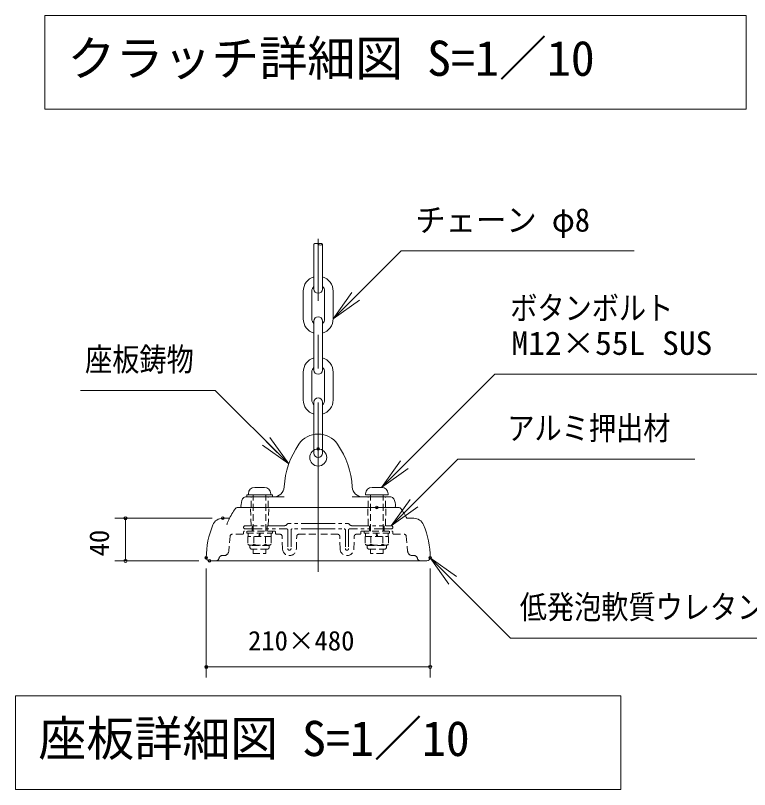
# Model space of a CAD drawing. Units: millimetres, scale not verified, with parts at other scales. Extents: x 0 to 420, y 0 to 297.
# Drawn here: x 146.1 to 214.9, y 153.7 to 226.3 of the extents above; entities that cross this region are included whole.
import ezdxf
from ezdxf.enums import TextEntityAlignment as Align

# ---------------------------------------------------------------- set-up
doc = ezdxf.new("R2010")
doc.units = ezdxf.units.MM
doc.header["$LTSCALE"] = 0.5
doc.header["$PDMODE"] = 32
doc.header["$PDSIZE"] = 0.25
for name, pattern in [('USER1', [50.8, 31.75, -6.35, 6.35, -6.35]), ('USER2', [19.05, 12.7, -6.35]), ('USER3', [63.5, 31.75, -6.35, 6.35, -6.35, 6.35, -6.35])]:
    doc.linetypes.add(name, pattern=pattern)
doc.layers.add('LY_5', color=2, linetype='Continuous', lineweight=18)
doc.styles.add('ＭＳ ゴシック', font='')
doc.styles.get('ＭＳ ゴシック').set_extended_font_data('MS Gothic')

# ---------------------------------------------------------------- blocks, each defined once
blk = doc.blocks.new('-007-_OPEN')
at = {"color": 7, "linetype": 'Continuous', "lineweight": 0}
for p, q in [((-1, 0.1667), (0, 0)), ((0, 0), (-1, -0.1667)), ((0, 0), (-1, 0))]:
    blk.add_line(p, q, dxfattribs=at)
blk = doc.blocks.new('-008-_DOTSMALL')
at = {"color": 7, "linetype": 'Continuous', "lineweight": 0}
blk.add_circle((0, 0), 0.0625, dxfattribs=at)
blk.add_circle((0, 0), 0.0625, dxfattribs=at)
blk = doc.blocks.new('-004-MS_4')
at = {"color": 7, "linetype": 'Continuous', "lineweight": 0}
for p, q in [((-59.5, -36), (-50.5, -36)), ((59.5, -36), (50.5, -36)), ((-67, -45), (-67, -43)), ((-67, -43), (-43, -43)), ((-65.5, -43), (-65.5, -42)), ((-65.5, -43), (-44.5, -43)), ((-44.5, -43), (-44.5, -42)), ((-43, -43), (-43, -45)), ((44.5, -43), (44.5, -42)), ((65.5, -43), (44.5, -43)), ((65.5, -43), (65.5, -42)), ((-68.216, -45), (-31.976, -45)), ((-67, -45), (-43, -45)), ((68.216, -45), (31.976, -45)), ((-75.971, -55), (75.971, -55)), ((-89.583, -65), (-83.191, -65)), ((83.191, -65), (89.583, -65)), ((-85.755, -71.113), (-85.764, -71.143)), ((-85.539, -70.42), (-85.755, -71.113)), ((-85.307, -69.732), (-85.539, -70.42)), ((-85.058, -69.05), (-85.307, -69.732)), ((-84.793, -68.374), (-85.058, -69.05)), ((-84.512, -67.708), (-84.793, -68.374)), ((-84.215, -67.05), (-84.512, -67.708)), ((-83.879, -66.352), (-84.215, -67.05)), ((102, -105), (-102, -105))]:
    blk.add_line(p, q, dxfattribs=at)
at = {"color": 7, "linetype": 'USER2', "lineweight": 18}
for p, q in [((-61, -77), (-61, -43)), ((-49, -77), (-49, -43)), ((49, -77), (49, -43)), ((61, -77), (61, -43)), ((-67, -79), (-67, -77)), ((-67, -79), (-43, -79)), ((-65.75, -82), (-65.75, -79)), ((-55.804, -82), (-55, -79)), ((-55, -82), (-54.196, -79)), ((-44.25, -82), (-44.25, -79)), ((-43, -77), (-43, -79)), ((43, -77), (43, -79)), ((67, -79), (43, -79)), ((44.25, -82), (44.25, -79)), ((55, -82), (54.196, -79)), ((55.804, -82), (55, -79)), ((65.75, -82), (65.75, -79)), ((67, -79), (67, -77)), ((-44.03, -82), (-65.97, -82)), ((-65.97, -82), (-65.97, -89.463)), ((-60.485, -82), (-60.485, -89.463)), ((-49.515, -82), (-49.515, -89.463)), ((-44.03, -82), (-44.03, -89.463)), ((44.03, -82), (44.03, -89.463)), ((44.03, -82), (65.97, -82)), ((49.515, -82), (49.515, -89.463)), ((60.485, -82), (60.485, -89.463)), ((65.97, -82), (65.97, -89.463)), ((-65.97, -89.463), (-64, -90.6)), ((-46, -90.6), (-64, -90.6)), ((-64, -90.6), (-64, -92.3)), ((-47.7, -94), (-62.3, -94)), ((-61, -98), (-61, -94)), ((-49, -98), (-49, -94)), ((-44.03, -89.463), (-46, -90.6)), ((-46, -90.6), (-46, -92.3)), ((44.03, -89.463), (46, -90.6)), ((46, -90.6), (46, -92.3)), ((46, -90.6), (64, -90.6)), ((47.7, -94), (62.3, -94)), ((49, -98), (49, -94)), ((61, -98), (61, -94)), ((65.97, -89.463), (64, -90.6)), ((64, -90.6), (64, -92.3)), ((-61, -98), (-49, -98)), ((61, -98), (49, -98))]:
    blk.add_line(p, q, dxfattribs=at)
at = {"color": 7, "linetype": 'USER2', "lineweight": 0}
for p, q in [((-63, -55), (-63, -45)), ((-47, -55), (-47, -45)), ((47, -55), (47, -45)), ((63, -55), (63, -45)), ((-63, -72), (-63.594, -55)), ((-47, -72), (-46.406, -55)), ((47, -72), (46.406, -55)), ((63, -72), (63.594, -55)), ((-62, -77), (-62, -72)), ((-48, -77), (-48, -72)), ((48, -77), (48, -72)), ((62, -77), (62, -72)), ((-70, -78), (-70, -79)), ((-41, -77), (-69, -77)), ((-40, -78), (-40, -79)), ((40, -78), (40, -79)), ((41, -77), (69, -77)), ((70, -78), (70, -79)), ((-82.66, -81.826), (-83.89, -95.892)), ((-71, -80), (-80.667, -80)), ((-35.804, -80), (-39, -80)), ((-33.498, -93.67), (-33.805, -81.948)), ((-20.502, -93.67), (-20.195, -81.948)), ((-18.196, -80), (0, -80)), ((18.196, -80), (0, -80)), ((20.502, -93.67), (20.195, -81.948)), ((33.498, -93.67), (33.805, -81.948)), ((35.804, -80), (39, -80)), ((71, -80), (80.667, -80)), ((82.66, -81.826), (83.89, -95.892)), ((-88.373, -100), (-90.084, -100)), ((88.373, -100), (90.084, -100))]:
    blk.add_line(p, q, dxfattribs=at)
at = {"color": 7, "linetype": 'USER3', "lineweight": 0}
for p, q in [((-31.743, -72), (-68.5, -72)), ((-29.621, -71.121), (-28.793, -70.293)), ((0, -70), (-28.086, -70)), ((0, -70), (28.086, -70)), ((29.621, -71.121), (28.793, -70.293)), ((31.743, -72), (68.5, -72)), ((-68.5, -75), (-29.5, -75)), ((-28.5, -76), (-28.5, -93.5)), ((-25.5, -76), (-25.5, -93.5)), ((0, -75), (-24.5, -75)), ((0, -75), (24.5, -75)), ((25.5, -76), (25.5, -93.5)), ((28.5, -76), (28.5, -93.5)), ((68.5, -75), (29.5, -75))]:
    blk.add_line(p, q, dxfattribs=at)
at = {"color": 7, "linetype": 'Continuous', "lineweight": 0}
blk.add_circle((0, -8), 8, dxfattribs=at)
for centre, radius, start, end in [((0, -8), 22, 34.39424, 145.60576), ((47.86, -40.763), 80, 145.60576, 176.32847), ((-47.86, -40.763), 80, 3.67153, 34.39424), ((-59.5, -42), 6, 90, 180), ((-50.5, -42), 6, 0, 90), ((-41.955, -35), 10, 270, 356.32847), ((41.955, -35), 10, 183.67153, 270), ((50.5, -42), 6, 90, 180), ((59.5, -42), 6, 0, 90), ((-55.762, -53.8), 16.738, 155.02728, 180), ((-68.216, -48), 3, 90, 155.02728), ((68.216, -48), 3, 24.97272, 90), ((55.762, -53.8), 16.738, 0, 24.97272), ((-12.261, -102), 80, 144.76558, 153.53793), ((-75.971, -57), 2, 90, 144.76558), ((-71.3, -53.8), 1.2, 180, 270), ((71.3, -53.8), 1.2, 270, 0), ((75.971, -57), 2, 35.23442, 90), ((12.261, -102), 80, 27.54855, 35.23442), ((-89.583, -75), 10, 90, 157.31191), ((89.583, -75), 10, 22.68809, 90), ((-25, -102), 80, 157.31191, 180), ((25, -102), 80, 0, 22.68809), ((-102, -102), 3, 180, 270), ((102, -102), 3, 270, 0)]:
    blk.add_arc(centre, radius, start, end, dxfattribs=at)
at = {"color": 7, "linetype": 'USER3', "lineweight": 0}
for centre, radius, start, end in [((-68.5, -73.5), 1.5, 92.62004, 270), ((-31.743, -69), 3, 270, 315), ((-28.086, -71), 1, 90, 135), ((28.086, -71), 1, 45, 90), ((31.743, -69), 3, 225, 270), ((68.5, -73.5), 1.5, 270, 87.37996), ((-29.5, -76), 1, 0, 90), ((-24.5, -76), 1, 90, 180), ((24.5, -76), 1, 0, 90), ((29.5, -76), 1, 90, 180), ((-27, -93.5), 1.5, 180, 0), ((27, -93.5), 1.5, 180, 0)]:
    blk.add_arc(centre, radius, start, end, dxfattribs=at)
at = {"color": 7, "linetype": 'USER2', "lineweight": 0}
for centre, radius, start, end in [((-71, -79), 1, 270, 0), ((-69, -78), 1, 90, 180), ((-41, -78), 1, 0, 90), ((-39, -79), 1, 180, 270), ((39, -79), 1, 270, 0), ((41, -78), 1, 90, 180), ((69, -78), 1, 0, 90), ((71, -79), 1, 180, 270), ((-80.667, -82), 2, 90, 175), ((-35.804, -82), 2, 1.5, 90), ((-18.196, -82), 2, 90, 178.5), ((18.196, -82), 2, 1.5, 90), ((35.804, -82), 2, 90, 178.5), ((80.667, -82), 2, 5, 90), ((-27, -93.5), 6.5, 181.5, 358.5), ((27, -93.5), 6.5, 181.5, 358.5), ((-90.084, -103), 3, 90, 170.40593), ((-88.373, -95.5), 4.5, 270, 355), ((88.373, -95.5), 4.5, 185, 270), ((90.084, -103), 3, 9.59407, 90), ((-96, -102), 3, 270, 350.40593), ((96, -102), 3, 189.59407, 270)]:
    blk.add_arc(centre, radius, start, end, dxfattribs=at)
at = {"color": 7, "linetype": 'USER2', "lineweight": 18}
for centre, radius, start, end in [((-63.227, -85.455), 4.856, 235.61587, 304.38414), ((-62.3, -92.3), 1.7, 180, 270), ((-55, -72.16), 18.151, 252.41211, 287.58789), ((-46.773, -85.455), 4.856, 235.61587, 304.38414), ((-47.7, -92.3), 1.7, 270, 0), ((46.773, -85.455), 4.856, 235.61587, 304.38414), ((47.7, -92.3), 1.7, 180, 270), ((55, -72.16), 18.151, 252.41211, 287.58789), ((63.227, -85.455), 4.856, 235.61587, 304.38414), ((62.3, -92.3), 1.7, 270, 0)]:
    blk.add_arc(centre, radius, start, end, dxfattribs=at)
at = {"color": 7}
blk.add_point((55, -55), dxfattribs=at)

msp = doc.modelspace()

# ---------------------------------------------------------------- linework, layer by layer
at = {"layer": 'LY_5', "color": 7}
for p, q in [((214.6161, 226.3306), (148.8161, 226.3306)), ((148.8161, 226.3306), (148.8161, 217.5306)), ((214.6161, 217.5306), (214.6161, 226.3306)), ((148.8161, 217.5306), (214.6161, 217.5306)), ((175.8688, 197.8755), (182.2378, 204.2446)), ((182.2378, 204.2446), (204.1031, 204.2446)), ((180.4188, 182.0755), (191.0333, 192.6899)), ((191.0333, 192.6899), (225.0691, 192.6899)), ((164.8112, 191.1684), (152.1807, 191.1684)), ((171.7127, 184.2668), (164.8112, 191.1684)), ((181.3257, 178.4754), (187.5744, 184.7241)), ((187.5744, 184.7241), (209.7993, 184.7241)), ((164.5105, 179.1755), (155.3874, 179.1755)), ((156.3874, 175.1755), (156.3874, 179.1755)), ((163.2688, 175.1755), (155.3874, 175.1755)), ((184.9688, 175.4755), (192.5021, 167.9422)), ((163.9688, 174.4755), (163.9688, 164.2273)), ((184.9688, 174.4755), (184.9688, 164.2273)), ((192.5021, 167.9422), (240.9608, 167.9422)), ((184.9688, 165.2273), (163.9688, 165.2273)), ((202.8688, 162.5351), (146.0688, 162.5351)), ((146.0688, 162.5351), (146.0688, 153.7351)), ((202.8688, 153.7351), (202.8688, 162.5351)), ((146.0688, 153.7351), (202.8688, 153.7351))]:
    msp.add_line(p, q, dxfattribs=at)
at = {"layer": 'LY_5', "color": 7, "lineweight": 0}
for p, q in [((174.0688, 204.8755), (174.0688, 200.6755)), ((174.8688, 204.8755), (174.8688, 200.6755)), ((173.0688, 197.8755), (173.0688, 200.4755)), ((173.8688, 197.8755), (173.8688, 200.4755)), ((175.0688, 197.8755), (175.0688, 200.4755)), ((175.8688, 197.8755), (175.8688, 200.4755)), ((174.0688, 197.6755), (174.0688, 193.0755)), ((174.8688, 197.6755), (174.8688, 193.0755)), ((173.0688, 190.2755), (173.0688, 192.8755)), ((173.8688, 190.2755), (173.8688, 192.8755)), ((175.0688, 190.2755), (175.0688, 192.8755)), ((175.8688, 190.2755), (175.8688, 192.8755)), ((174.0688, 190.0755), (174.0688, 185.2755)), ((174.8688, 190.0755), (174.8688, 185.2755))]:
    msp.add_line(p, q, dxfattribs=at)
at = {"layer": 'LY_5', "color": 7, "linetype": 'USER1', "lineweight": 0}
msp.add_line((174.4688, 174.1615), (174.4688, 205.3755), dxfattribs=at)
at = {"layer": 'LY_5'}
for centre, start, end in [((174.2688, 204.6655), 46.39718, 133.60282), ((174.6688, 204.6655), 46.39718, 133.60282), ((174.6688, 205.0855), 226.39718, 313.60282)]:
    msp.add_arc(centre, 0.29, start, end, dxfattribs=at)
at = {"layer": 'LY_5', "color": 7, "lineweight": 0}
for centre, radius, start, end in [((174.4688, 200.4755), 1.4, 106.60155, 180), ((174.4688, 200.4755), 1.4, 0, 73.39845), ((174.4688, 200.4755), 0.6, 131.81032, 180), ((174.4688, 200.6755), 0.4, 180, 0), ((174.4688, 200.4755), 0.6, 0, 48.18968), ((174.4688, 197.8755), 1.4, 180, 253.39845), ((174.4688, 197.8755), 0.6, 180, 228.18968), ((174.4688, 197.6755), 0.4, 0, 180), ((174.4688, 197.8755), 0.6, 311.81032, 0), ((174.4688, 197.8755), 1.4, 286.60155, 0), ((174.4688, 192.8755), 1.4, 106.60155, 180), ((174.4688, 192.8755), 1.4, 0, 73.39845), ((174.4688, 192.8755), 0.6, 131.81032, 180), ((174.4688, 192.8755), 0.6, 0, 48.18968), ((174.4688, 193.0755), 0.4, 180, 0), ((174.4688, 190.2755), 1.4, 180, 253.39845), ((174.4688, 190.2755), 0.6, 180, 228.18968), ((174.4688, 190.0755), 0.4, 0, 180), ((174.4688, 190.2755), 0.6, 311.81032, 0), ((174.4688, 190.2755), 1.4, 286.60155, 0), ((174.4688, 185.2755), 0.4, 180, 0)]:
    msp.add_arc(centre, radius, start, end, dxfattribs=at)
at = {"layer": 'LY_5', "color": 7}
for p in [(174.4688, 185.6755), (156.3874, 179.1755), (165.5105, 179.1755), (163.9688, 175.4755), (164.2688, 175.1755), (184.9688, 175.4755), (163.9688, 165.2273)]:
    msp.add_point(p, dxfattribs=at)

# ---------------------------------------------------------------- block references
at = {"layer": 'LY_5'}
for name, p, xscale, yscale, rotation in [('-007-_OPEN', (175.8688, 197.8755), 3, 3, 225), ('-007-_OPEN', (171.7127, 184.2668), 3, 3, 315), ('-007-_OPEN', (180.4188, 182.0755), 3, 3, 225), ('-007-_OPEN', (181.3257, 178.4754), 3, 3, 225), ('-008-_DOTSMALL', (156.3874, 179.1755), 2.32, 2.32, 90), ('-007-_OPEN', (184.9688, 175.4755), 3, 3, 135), ('-008-_DOTSMALL', (156.3874, 175.1755), 2.32, 2.32, 270), ('-008-_DOTSMALL', (163.9688, 165.2273), 2.32, 2.32, 180)]:
    msp.add_blockref(name, p, dxfattribs=dict(at, xscale=xscale, yscale=yscale, rotation=rotation))
for name, p, xscale, yscale in [('-004-MS_4', (174.4688, 185.6755), 0.1, 0.1), ('-008-_DOTSMALL', (184.9688, 165.2273), 2.32, 2.32)]:
    msp.add_blockref(name, p, dxfattribs=dict(at, xscale=xscale, yscale=yscale))

# ---------------------------------------------------------------- texts
at = {"layer": 'LY_5', "color": 7, "style": 'ＭＳ ゴシック'}
for s, height, p in [('クラッチ詳細図 S=1／10', 3.299, (150.9469, 219.6806)), ('210×480', 1.833, (167.889, 166.2273)), ('座板詳細図 S=1／10', 3.299, (148.2209, 155.8851))]:
    msp.add_text(s, height=height, dxfattribs=at).set_placement(p, align=Align.BOTTOM_LEFT)
for s, width, p in [('チェーン φ8', 0.95, (183.5671, 205.3946)), ('ボタンボルト', 0.85, (192.4857, 197.1399)), ('M12×55L SUS', 1.05, (192.5945, 193.8399)), ('座板鋳物', 0.85, (152.5973, 192.3184)), ('アルミ押出材', 0.85, (192.216, 185.8741)), ('低発泡軟質ウレタンゴムラッピング', 0.85, (193.3775, 169.0922))]:
    msp.add_text(s, height=2.199, dxfattribs=dict(at, width=width)).set_placement(p, align=Align.BOTTOM_LEFT)
msp.add_text('40', height=1.833, rotation=90, dxfattribs=at).set_placement((155.3874, 175.6033), align=Align.BOTTOM_LEFT)

doc.saveas('drawing.dxf')
